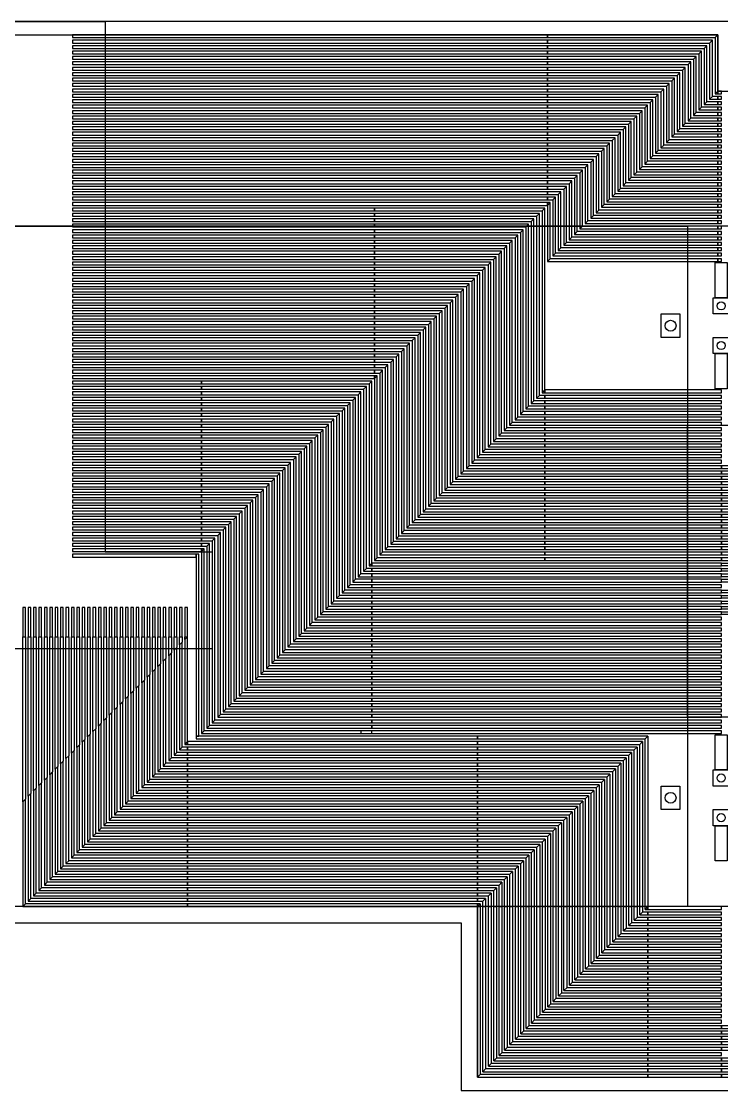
# Model space of a CAD drawing. Header units: inches. Extents: x 67224 to 207569, y -39728 to -14154.
# Drawn here: x 180638 to 193799, y -36054 to -15974 of the extents above; entities that cross this region are included whole.
import ezdxf

# ---------------------------------------------------------------- set-up
doc = ezdxf.new("R2010")
doc.units = ezdxf.units.IN
doc.header["$MEASUREMENT"] = 0
for name, color, linetype in [('board outline', 130, 'Continuous'), ('bottom copper', 160, 'Continuous'), ('bottom solder mask', 94, 'Continuous'), ('drill', 44, 'Continuous'), ('top copper', 10, 'Continuous'), ('top solder mask', 90, 'Continuous')]:
    doc.layers.add(name, color=color, linetype=linetype)

msp = doc.modelspace()

# ---------------------------------------------------------------- linework, layer by layer
at = {"layer": 'board outline'}
msp.add_lwpolyline([(153707, -17028), (153707, -36054), (172370, -36054), (172370, -32904), (188906, -32904), (188906, -36054), (207569, -36054), (207569, -17028), (193980, -17028), (193980, -15974), (167296, -15974), (167296, -17028)], close=True, dxfattribs=at)
at = {"layer": 'bottom copper'}
for points in [[(167550, -17282), (167550, -16228), (193726, -16228), (193726, -17282), (207315, -17282), (207315, -19822), (153961, -19822), (153961, -17282)], [(168118, -32599), (168118, -19822), (193159, -19822), (193159, -32599)], [(193680, -21164), (193680, -20504), (193900, -20504), (193900, -21164)], [(193943, -21469), (193638, -21469), (193638, -21164), (193943, -21164)], [(193943, -22214), (193638, -22214), (193638, -21909), (193943, -21909)], [(193680, -22874), (193680, -22214), (193900, -22214), (193900, -22874)], [(206864, -29039), (193158, -29039), (193158, -23558), (206864, -23558)], [(193680, -30030), (193680, -29370), (193900, -29370), (193900, -30030)], [(193943, -30335), (193638, -30335), (193638, -30030), (193943, -30030)], [(193943, -31080), (193638, -31080), (193638, -30775), (193943, -30775)], [(193680, -31740), (193680, -31080), (193900, -31080), (193900, -31740)], [(207315, -32599), (189211, -32599), (189211, -35800), (207315, -35800)]]:
    msp.add_lwpolyline(points, close=True, dxfattribs=at)
at = {"layer": 'bottom solder mask'}
for points in [[(193680, -21164), (193680, -20504), (193900, -20504), (193900, -21164)], [(193015, -21469), (193015, -21909), (192665, -21909), (192665, -21469)], [(193680, -22874), (193680, -22214), (193900, -22214), (193900, -22874)], [(193680, -30030), (193680, -29370), (193900, -29370), (193900, -30030)], [(193015, -30335), (193015, -30775), (192665, -30775), (192665, -30335)], [(193680, -31740), (193680, -31080), (193900, -31080), (193900, -31740)]]:
    msp.add_lwpolyline(points, close=True, dxfattribs=at)
at = {"layer": 'drill'}
for centre, radius in [((193790, -21317), 76.2), ((192840, -21689), 102), ((193790, -22062), 76.2), ((193790, -30183), 76.2), ((192840, -30555), 102), ((193790, -30928), 76.2)]:
    msp.add_circle(centre, radius, dxfattribs=at)
at = {"layer": 'top copper'}
for points in [[(190525, -16228), (181602, -16228), (181602, -16279), (190525, -16279)], [(193726, -16228), (190525, -16228), (190525, -16279), (193675, -16279)], [(193726, -16228), (193675, -16279), (193675, -17332), (193726, -17282)], [(190525, -16330), (181602, -16330), (181602, -16381), (190525, -16381)], [(190525, -16431), (181602, -16431), (181602, -16482), (190525, -16482)], [(193624, -16330), (190525, -16330), (190525, -16381), (193573, -16381)], [(193522, -16431), (190525, -16431), (190525, -16482), (193472, -16482)], [(193522, -16431), (193472, -16482), (193472, -17536), (193522, -17485)], [(193624, -16330), (193573, -16381), (193573, -17434), (193624, -17383)], [(190525, -16533), (181602, -16533), (181602, -16584), (190525, -16584)], [(190525, -16635), (181602, -16635), (181602, -16685), (190525, -16685)], [(193421, -16533), (190525, -16533), (190525, -16584), (193370, -16584)], [(193319, -16635), (190525, -16635), (190525, -16685), (193268, -16685)], [(193319, -16635), (193268, -16685), (193268, -17739), (193319, -17688)], [(193421, -16533), (193370, -16584), (193370, -17637), (193421, -17586)], [(190525, -16736), (181602, -16736), (181602, -16787), (190525, -16787)], [(190525, -16838), (181602, -16838), (181602, -16889), (190525, -16889)], [(193218, -16736), (190525, -16736), (190525, -16787), (193167, -16787)], [(193116, -16838), (190525, -16838), (190525, -16889), (193065, -16889)], [(193116, -16838), (193065, -16889), (193065, -17942), (193116, -17891)], [(193218, -16736), (193167, -16787), (193167, -17840), (193218, -17790)], [(190525, -16939), (181602, -16939), (181602, -16990), (190525, -16990)], [(190525, -17041), (181602, -17041), (181602, -17092), (190525, -17092)], [(193014, -16939), (190525, -16939), (190525, -16990), (192964, -16990)], [(192913, -17041), (190525, -17041), (190525, -17092), (192862, -17092)], [(192913, -17041), (192862, -17092), (192862, -18145), (192913, -18094)], [(193014, -16939), (192964, -16990), (192964, -18044), (193014, -17993)], [(190525, -17143), (181602, -17143), (181602, -17193), (190525, -17193)], [(190525, -17244), (181602, -17244), (181602, -17295), (190525, -17295)], [(192811, -17143), (190525, -17143), (190525, -17193), (192760, -17193)], [(192710, -17244), (190525, -17244), (190525, -17295), (192659, -17295)], [(192710, -17244), (192659, -17295), (192659, -18348), (192710, -18298)], [(192811, -17143), (192760, -17193), (192760, -18247), (192811, -18196)], [(190525, -17346), (181602, -17346), (181602, -17397), (190525, -17397)], [(190525, -17447), (181602, -17447), (181602, -17498), (190525, -17498)], [(192608, -17346), (190525, -17346), (190525, -17397), (192557, -17397)], [(192506, -17447), (190525, -17447), (190525, -17498), (192456, -17498)], [(192506, -17447), (192456, -17498), (192456, -18552), (192506, -18501)], [(192608, -17346), (192557, -17397), (192557, -18450), (192608, -18399)], [(193573, -17434), (193726, -17434), (193726, -17383), (193624, -17383)], [(193675, -17332), (193726, -17332), (193726, -17282)], [(193799, -17282), (193726, -17282), (193726, -17332), (193799, -17332)], [(193799, -17383), (193726, -17383), (193726, -17434), (193799, -17434)], [(190525, -17549), (181602, -17549), (181602, -17600), (190525, -17600)], [(190525, -17651), (181602, -17651), (181602, -17701), (190525, -17701)], [(192405, -17549), (190525, -17549), (190525, -17600), (192354, -17600)], [(192303, -17651), (190525, -17651), (190525, -17701), (192252, -17701)], [(192303, -17651), (192252, -17701), (192252, -18755), (192303, -18704)], [(192405, -17549), (192354, -17600), (192354, -18653), (192405, -18602)], [(193370, -17637), (193726, -17637), (193726, -17586), (193421, -17586)], [(193472, -17536), (193726, -17536), (193726, -17485), (193522, -17485)], [(193799, -17485), (193726, -17485), (193726, -17536), (193799, -17536)], [(193799, -17586), (193726, -17586), (193726, -17637), (193799, -17637)], [(190525, -17752), (181602, -17752), (181602, -17803), (190525, -17803)], [(190525, -17854), (181602, -17854), (181602, -17905), (190525, -17905)], [(192202, -17752), (190525, -17752), (190525, -17803), (192151, -17803)], [(192100, -17854), (190525, -17854), (190525, -17905), (192049, -17905)], [(192100, -17854), (192049, -17905), (192049, -18958), (192100, -18907)], [(192202, -17752), (192151, -17803), (192151, -18856), (192202, -18806)], [(193167, -17840), (193726, -17840), (193726, -17790), (193218, -17790)], [(193268, -17739), (193726, -17739), (193726, -17688), (193319, -17688)], [(193799, -17688), (193726, -17688), (193726, -17739), (193799, -17739)], [(193799, -17790), (193726, -17790), (193726, -17840), (193799, -17840)], [(190525, -17955), (181602, -17955), (181602, -18006), (190525, -18006)], [(190525, -18057), (181602, -18057), (181602, -18108), (190525, -18108)], [(191998, -17955), (190525, -17955), (190525, -18006), (191948, -18006)], [(191897, -18057), (190525, -18057), (190525, -18108), (191846, -18108)], [(191897, -18057), (191846, -18108), (191846, -19161), (191897, -19110)], [(191998, -17955), (191948, -18006), (191948, -19060), (191998, -19009)], [(192964, -18044), (193726, -18044), (193726, -17993), (193014, -17993)], [(193065, -17942), (193726, -17942), (193726, -17891), (193116, -17891)], [(193799, -17891), (193726, -17891), (193726, -17942), (193799, -17942)], [(193799, -17993), (193726, -17993), (193726, -18044), (193799, -18044)], [(190525, -18159), (181602, -18159), (181602, -18209), (190525, -18209)], [(190525, -18260), (181602, -18260), (181602, -18311), (190525, -18311)], [(191795, -18159), (190525, -18159), (190525, -18209), (191744, -18209)], [(191694, -18260), (190525, -18260), (190525, -18311), (191643, -18311)], [(191694, -18260), (191643, -18311), (191643, -19364), (191694, -19314)], [(191795, -18159), (191744, -18209), (191744, -19263), (191795, -19212)], [(192760, -18247), (193726, -18247), (193726, -18196), (192811, -18196)], [(192862, -18145), (193726, -18145), (193726, -18094), (192913, -18094)], [(193799, -18094), (193726, -18094), (193726, -18145), (193799, -18145)], [(193799, -18196), (193726, -18196), (193726, -18247), (193799, -18247)], [(190525, -18362), (181602, -18362), (181602, -18413), (190525, -18413)], [(190525, -18463), (181602, -18463), (181602, -18514), (190525, -18514)], [(191592, -18362), (190525, -18362), (190525, -18413), (191541, -18413)], [(191490, -18463), (190525, -18463), (190525, -18514), (191440, -18514)], [(191490, -18463), (191440, -18514), (191440, -19568), (191490, -19517)], [(191592, -18362), (191541, -18413), (191541, -19466), (191592, -19415)], [(192557, -18450), (193726, -18450), (193726, -18399), (192608, -18399)], [(192659, -18348), (193726, -18348), (193726, -18298), (192710, -18298)], [(193799, -18298), (193726, -18298), (193726, -18348), (193799, -18348)], [(193799, -18399), (193726, -18399), (193726, -18450), (193799, -18450)], [(190525, -18565), (181602, -18565), (181602, -18616), (190525, -18616)], [(190525, -18667), (181602, -18667), (181602, -18717), (190525, -18717)], [(191389, -18565), (190525, -18565), (190525, -18616), (191338, -18616)], [(191287, -18667), (190525, -18667), (190525, -18717), (191236, -18717)], [(191287, -18667), (191236, -18717), (191236, -19771), (191287, -19720)], [(191389, -18565), (191338, -18616), (191338, -19669), (191389, -19618)], [(192354, -18653), (193726, -18653), (193726, -18602), (192405, -18602)], [(192456, -18552), (193726, -18552), (193726, -18501), (192506, -18501)], [(193799, -18501), (193726, -18501), (193726, -18552), (193799, -18552)], [(193799, -18602), (193726, -18602), (193726, -18653), (193799, -18653)], [(190525, -18768), (181602, -18768), (181602, -18819), (190525, -18819)], [(190525, -18870), (181602, -18870), (181602, -18921), (190525, -18921)], [(191186, -18768), (190525, -18768), (190525, -18819), (191135, -18819)], [(191084, -18870), (190525, -18870), (190525, -18921), (191033, -18921)], [(191084, -18870), (191033, -18921), (191033, -19974), (191084, -19923)], [(191186, -18768), (191135, -18819), (191135, -19872), (191186, -19822)], [(192151, -18856), (193726, -18856), (193726, -18806), (192202, -18806)], [(192252, -18755), (193726, -18755), (193726, -18704), (192303, -18704)], [(193799, -18704), (193726, -18704), (193726, -18755), (193799, -18755)], [(193799, -18806), (193726, -18806), (193726, -18856), (193799, -18856)], [(190525, -18971), (181602, -18971), (181602, -19022), (190525, -19022)], [(190525, -19073), (181602, -19073), (181602, -19124), (190525, -19124)], [(190982, -18971), (190525, -18971), (190525, -19022), (190932, -19022)], [(190881, -19073), (190525, -19073), (190525, -19124), (190830, -19124)], [(190881, -19073), (190830, -19124), (190830, -20177), (190881, -20126)], [(190982, -18971), (190932, -19022), (190932, -20076), (190982, -20025)], [(191948, -19060), (193726, -19060), (193726, -19009), (191998, -19009)], [(192049, -18958), (193726, -18958), (193726, -18907), (192100, -18907)], [(193799, -18907), (193726, -18907), (193726, -18958), (193799, -18958)], [(193799, -19009), (193726, -19009), (193726, -19060), (193799, -19060)], [(190525, -19175), (181602, -19175), (181602, -19225), (190525, -19225)], [(190779, -19175), (190525, -19175), (190525, -19225), (190728, -19225)], [(190779, -19175), (190728, -19225), (190728, -20279), (190779, -20228)], [(191744, -19263), (193726, -19263), (193726, -19212), (191795, -19212)], [(191846, -19161), (193726, -19161), (193726, -19110), (191897, -19110)], [(193799, -19110), (193726, -19110), (193726, -19161), (193799, -19161)], [(193799, -19212), (193726, -19212), (193726, -19263), (193799, -19263)], [(190525, -19276), (181602, -19276), (181602, -19327), (190525, -19327)], [(190525, -19378), (181602, -19378), (181602, -19429), (190525, -19429)], [(190678, -19276), (190525, -19276), (190525, -19327), (190627, -19327)], [(190576, -19378), (190525, -19378), (190525, -19429)], [(190576, -19378), (190525, -19429), (190525, -20482), (190576, -20431)], [(190678, -19276), (190627, -19327), (190627, -20380), (190678, -20330)], [(191541, -19466), (193726, -19466), (193726, -19415), (191592, -19415)], [(191643, -19364), (193726, -19364), (193726, -19314), (191694, -19314)], [(193799, -19314), (193726, -19314), (193726, -19364), (193799, -19364)], [(193799, -19415), (193726, -19415), (193726, -19466), (193799, -19466)], [(187274, -19479), (181602, -19479), (181602, -19530), (187274, -19530)], [(187274, -19581), (181602, -19581), (181602, -19632), (187274, -19632)], [(190474, -19479), (187274, -19479), (187274, -19530), (190424, -19530)], [(190373, -19581), (187274, -19581), (187274, -19632), (190322, -19632)], [(190373, -19581), (190322, -19632), (190322, -23049), (190373, -22998)], [(190474, -19479), (190424, -19530), (190424, -22947), (190474, -22896)], [(191338, -19669), (193726, -19669), (193726, -19618), (191389, -19618)], [(191440, -19568), (193726, -19568), (193726, -19517), (191490, -19517)], [(193799, -19517), (193726, -19517), (193726, -19568), (193799, -19568)], [(193799, -19618), (193726, -19618), (193726, -19669), (193799, -19669)], [(187274, -19683), (181602, -19683), (181602, -19733), (187274, -19733)], [(187274, -19784), (181602, -19784), (181602, -19835), (187274, -19835)], [(190271, -19683), (187274, -19683), (187274, -19733), (190220, -19733)], [(190170, -19784), (187274, -19784), (187274, -19835), (190119, -19835)], [(190170, -19784), (190119, -19835), (190119, -23252), (190170, -23201)], [(190271, -19683), (190220, -19733), (190220, -23150), (190271, -23100)], [(191135, -19872), (193726, -19872), (193726, -19822), (191186, -19822)], [(191236, -19771), (193726, -19771), (193726, -19720), (191287, -19720)], [(193799, -19720), (193726, -19720), (193726, -19771), (193799, -19771)], [(193799, -19822), (193726, -19822), (193726, -19872), (193799, -19872)], [(187274, -19886), (181602, -19886), (181602, -19937), (187274, -19937)], [(187274, -19987), (181602, -19987), (181602, -20038), (187274, -20038)], [(190068, -19886), (187274, -19886), (187274, -19937), (190017, -19937)], [(189966, -19987), (187274, -19987), (187274, -20038), (189916, -20038)], [(189966, -19987), (189916, -20038), (189916, -23455), (189966, -23404)], [(190068, -19886), (190017, -19937), (190017, -23354), (190068, -23303)], [(190932, -20076), (193726, -20076), (193726, -20025), (190982, -20025)], [(191033, -19974), (193726, -19974), (193726, -19923), (191084, -19923)], [(193799, -19923), (193726, -19923), (193726, -19974), (193799, -19974)], [(193799, -20025), (193726, -20025), (193726, -20076), (193799, -20076)], [(187274, -20089), (181602, -20089), (181602, -20140), (187274, -20140)], [(187274, -20191), (181602, -20191), (181602, -20241), (187274, -20241)], [(189865, -20089), (187274, -20089), (187274, -20140), (189814, -20140)], [(189763, -20191), (187274, -20191), (187274, -20241), (189712, -20241)], [(189763, -20191), (189712, -20241), (189712, -23658), (189763, -23608)], [(189865, -20089), (189814, -20140), (189814, -23557), (189865, -23506)], [(190728, -20279), (193726, -20279), (193726, -20228), (190779, -20228)], [(190830, -20177), (193726, -20177), (193726, -20126), (190881, -20126)], [(193799, -20126), (193726, -20126), (193726, -20177), (193799, -20177)], [(193799, -20228), (193726, -20228), (193726, -20279), (193799, -20279)], [(187274, -20292), (181602, -20292), (181602, -20343), (187274, -20343)], [(187274, -20394), (181602, -20394), (181602, -20445), (187274, -20445)], [(189662, -20292), (187274, -20292), (187274, -20343), (189611, -20343)], [(189560, -20394), (187274, -20394), (187274, -20445), (189509, -20445)], [(189560, -20394), (189509, -20445), (189509, -23862), (189560, -23811)], [(189662, -20292), (189611, -20343), (189611, -23760), (189662, -23709)], [(190525, -20482), (193726, -20482), (193726, -20431), (190576, -20431)], [(190627, -20380), (193726, -20380), (193726, -20330), (190678, -20330)], [(193799, -20330), (193726, -20330), (193726, -20380), (193799, -20380)], [(193799, -20431), (193726, -20431), (193726, -20482), (193799, -20482)], [(187274, -20495), (181602, -20495), (181602, -20546), (187274, -20546)], [(187274, -20597), (181602, -20597), (181602, -20648), (187274, -20648)], [(189458, -20495), (187274, -20495), (187274, -20546), (189408, -20546)], [(189357, -20597), (187274, -20597), (187274, -20648), (189306, -20648)], [(189357, -20597), (189306, -20648), (189306, -24065), (189357, -24014)], [(189458, -20495), (189408, -20546), (189408, -23963), (189458, -23912)], [(193680, -21164), (193680, -20504), (193900, -20504), (193900, -21164)], [(187274, -20699), (181602, -20699), (181602, -20749), (187274, -20749)], [(187274, -20800), (181602, -20800), (181602, -20851), (187274, -20851)], [(189255, -20699), (187274, -20699), (187274, -20749), (189204, -20749)], [(189154, -20800), (187274, -20800), (187274, -20851), (189103, -20851)], [(189154, -20800), (189103, -20851), (189103, -24268), (189154, -24217)], [(189255, -20699), (189204, -20749), (189204, -24166), (189255, -24116)], [(187274, -20902), (181602, -20902), (181602, -20953), (187274, -20953)], [(187274, -21003), (181602, -21003), (181602, -21054), (187274, -21054)], [(189052, -20902), (187274, -20902), (187274, -20953), (189001, -20953)], [(188950, -21003), (187274, -21003), (187274, -21054), (188900, -21054)], [(188950, -21003), (188900, -21054), (188900, -24471), (188950, -24420)], [(189052, -20902), (189001, -20953), (189001, -24370), (189052, -24319)], [(187274, -21105), (181602, -21105), (181602, -21156), (187274, -21156)], [(187274, -21207), (181602, -21207), (181602, -21257), (187274, -21257)], [(188849, -21105), (187274, -21105), (187274, -21156), (188798, -21156)], [(188747, -21207), (187274, -21207), (187274, -21257), (188696, -21257)], [(188747, -21207), (188696, -21257), (188696, -24674), (188747, -24624)], [(188849, -21105), (188798, -21156), (188798, -24573), (188849, -24522)], [(193943, -21469), (193638, -21469), (193638, -21164), (193943, -21164)], [(187274, -21308), (181602, -21308), (181602, -21359), (187274, -21359)], [(187274, -21410), (181602, -21410), (181602, -21461), (187274, -21461)], [(188646, -21308), (187274, -21308), (187274, -21359), (188595, -21359)], [(188544, -21410), (187274, -21410), (187274, -21461), (188493, -21461)], [(188544, -21410), (188493, -21461), (188493, -24878), (188544, -24827)], [(188646, -21308), (188595, -21359), (188595, -24776), (188646, -24725)], [(192665, -21909), (192665, -21469), (193015, -21469), (193015, -21909)], [(187274, -21511), (181602, -21511), (181602, -21562), (187274, -21562)], [(187274, -21613), (181602, -21613), (181602, -21664), (187274, -21664)], [(188442, -21511), (187274, -21511), (187274, -21562), (188392, -21562)], [(188341, -21613), (187274, -21613), (187274, -21664), (188290, -21664)], [(188341, -21613), (188290, -21664), (188290, -25081), (188341, -25030)], [(188442, -21511), (188392, -21562), (188392, -24979), (188442, -24928)], [(187274, -21715), (181602, -21715), (181602, -21765), (187274, -21765)], [(187274, -21816), (181602, -21816), (181602, -21867), (187274, -21867)], [(188239, -21715), (187274, -21715), (187274, -21765), (188188, -21765)], [(188138, -21816), (187274, -21816), (187274, -21867), (188087, -21867)], [(188138, -21816), (188087, -21867), (188087, -25284), (188138, -25233)], [(188239, -21715), (188188, -21765), (188188, -25182), (188239, -25132)], [(187274, -21918), (181602, -21918), (181602, -21969), (187274, -21969)], [(187274, -22019), (181602, -22019), (181602, -22070), (187274, -22070)], [(188036, -21918), (187274, -21918), (187274, -21969), (187985, -21969)], [(187934, -22019), (187274, -22019), (187274, -22070), (187884, -22070)], [(187934, -22019), (187884, -22070), (187884, -25487), (187934, -25436)], [(188036, -21918), (187985, -21969), (187985, -25386), (188036, -25335)], [(193943, -22214), (193638, -22214), (193638, -21909), (193943, -21909)], [(187274, -22121), (181602, -22121), (181602, -22172), (187274, -22172)], [(187274, -22223), (181602, -22223), (181602, -22273), (187274, -22273)], [(187833, -22121), (187274, -22121), (187274, -22172), (187782, -22172)], [(187731, -22223), (187274, -22223), (187274, -22273), (187680, -22273)], [(187731, -22223), (187680, -22273), (187680, -25690), (187731, -25640)], [(187833, -22121), (187782, -22172), (187782, -25589), (187833, -25538)], [(193680, -22874), (193680, -22214), (193900, -22214), (193900, -22874)], [(187274, -22324), (181602, -22324), (181602, -22375), (187274, -22375)], [(187274, -22426), (181602, -22426), (181602, -22477), (187274, -22477)], [(187630, -22324), (187274, -22324), (187274, -22375), (187579, -22375)], [(187528, -22426), (187274, -22426), (187274, -22477), (187477, -22477)], [(187528, -22426), (187477, -22477), (187477, -25894), (187528, -25843)], [(187630, -22324), (187579, -22375), (187579, -25792), (187630, -25741)], [(187274, -22527), (181602, -22527), (181602, -22578), (187274, -22578)], [(187274, -22629), (181602, -22629), (181602, -22680), (187274, -22680)], [(187426, -22527), (187274, -22527), (187274, -22578), (187376, -22578)], [(187325, -22629), (187274, -22629), (187274, -22680)], [(187325, -22629), (187274, -22680), (187274, -26097), (187325, -26046)], [(187426, -22527), (187376, -22578), (187376, -25995), (187426, -25944)], [(184023, -22731), (181602, -22731), (181602, -22781), (184023, -22781)], [(184023, -22832), (181602, -22832), (181602, -22883), (184023, -22883)], [(187223, -22731), (184023, -22731), (184023, -22781), (187172, -22781)], [(187122, -22832), (184023, -22832), (184023, -22883), (187071, -22883)], [(187122, -22832), (187071, -22883), (187071, -26300), (187122, -26249)], [(187223, -22731), (187172, -22781), (187172, -26198), (187223, -26148)], [(199500, -22874), (199399, -22874), (199399, -24319), (193799, -24319), (193799, -24370), (199500, -24370)], [(199900, -22874), (199799, -22874), (199799, -24420), (193799, -24420), (193799, -24471), (199900, -24471)], [(200300, -22874), (200199, -22874), (200199, -24522), (193799, -24522), (193799, -24573), (200300, -24573)], [(200700, -22874), (200599, -22874), (200599, -24624), (193799, -24624), (193799, -24674), (200700, -24674)], [(201100, -22874), (200999, -22874), (200999, -24725), (193799, -24725), (193799, -24776), (201100, -24776)], [(201500, -22874), (201399, -22874), (201399, -24827), (193799, -24827), (193799, -24878), (201500, -24878)], [(201900, -22874), (201799, -22874), (201799, -24928), (193799, -24928), (193799, -24979), (201900, -24979)], [(202300, -22874), (202199, -22874), (202199, -25030), (193799, -25030), (193799, -25081), (202300, -25081)], [(202700, -22874), (202599, -22874), (202599, -25132), (193799, -25132), (193799, -25182), (202700, -25182)], [(203100, -22874), (202999, -22874), (202999, -25233), (193799, -25233), (193799, -25284), (203100, -25284)], [(203500, -22874), (203399, -22874), (203399, -25335), (193799, -25335), (193799, -25386), (203500, -25386)], [(203900, -22874), (203799, -22874), (203799, -25436), (193799, -25436), (193799, -25487), (203900, -25487)], [(204300, -22874), (204199, -22874), (204199, -25538), (193799, -25538), (193799, -25589), (204300, -25589)], [(204700, -22874), (204599, -22874), (204599, -25640), (193799, -25640), (193799, -25690), (204700, -25690)], [(205100, -22874), (204999, -22874), (204999, -25741), (193799, -25741), (193799, -25792), (205100, -25792)], [(205500, -22874), (205399, -22874), (205399, -25843), (193799, -25843), (193799, -25894), (205500, -25894)], [(205900, -22874), (205799, -22874), (205799, -25944), (193799, -25944), (193799, -25995), (205900, -25995)], [(206300, -22874), (206199, -22874), (206199, -26046), (193799, -26046), (193799, -26097), (206300, -26097)], [(184023, -22934), (181602, -22934), (181602, -22985), (184023, -22985)], [(184023, -23035), (181602, -23035), (181602, -23086), (184023, -23086)], [(187020, -22934), (184023, -22934), (184023, -22985), (186969, -22985)], [(186918, -23035), (184023, -23035), (184023, -23086), (186868, -23086)], [(186918, -23035), (186868, -23086), (186868, -26503), (186918, -26452)], [(187020, -22934), (186969, -22985), (186969, -26402), (187020, -26351)], [(190322, -23049), (190474, -23049), (190474, -22998), (190373, -22998)], [(190424, -22947), (190474, -22947), (190474, -22896)], [(193799, -22896), (190474, -22896), (190474, -22947), (193799, -22947)], [(193799, -22998), (190474, -22998), (190474, -23049), (193799, -23049)], [(184023, -23137), (181602, -23137), (181602, -23188), (184023, -23188)], [(184023, -23239), (181602, -23239), (181602, -23289), (184023, -23289)], [(186817, -23137), (184023, -23137), (184023, -23188), (186766, -23188)], [(186715, -23239), (184023, -23239), (184023, -23289), (186664, -23289)], [(186715, -23239), (186664, -23289), (186664, -26706), (186715, -26656)], [(186817, -23137), (186766, -23188), (186766, -26605), (186817, -26554)], [(190119, -23252), (190474, -23252), (190474, -23201), (190170, -23201)], [(190220, -23150), (190474, -23150), (190474, -23100), (190271, -23100)], [(193799, -23100), (190474, -23100), (190474, -23150), (193799, -23150)], [(193799, -23201), (190474, -23201), (190474, -23252), (193799, -23252)], [(184023, -23340), (181602, -23340), (181602, -23391), (184023, -23391)], [(184023, -23442), (181602, -23442), (181602, -23493), (184023, -23493)], [(186614, -23340), (184023, -23340), (184023, -23391), (186563, -23391)], [(186512, -23442), (184023, -23442), (184023, -23493), (186461, -23493)], [(186512, -23442), (186461, -23493), (186461, -26910), (186512, -26859)], [(186614, -23340), (186563, -23391), (186563, -26808), (186614, -26757)], [(189916, -23455), (190474, -23455), (190474, -23404), (189966, -23404)], [(190017, -23354), (190474, -23354), (190474, -23303), (190068, -23303)], [(193799, -23303), (190474, -23303), (190474, -23354), (193799, -23354)], [(193799, -23404), (190474, -23404), (190474, -23455), (193799, -23455)], [(184023, -23543), (181602, -23543), (181602, -23594), (184023, -23594)], [(184023, -23645), (181602, -23645), (181602, -23696), (184023, -23696)], [(186410, -23543), (184023, -23543), (184023, -23594), (186360, -23594)], [(186309, -23645), (184023, -23645), (184023, -23696), (186258, -23696)], [(186309, -23645), (186258, -23696), (186258, -27113), (186309, -27062)], [(186410, -23543), (186360, -23594), (186360, -27011), (186410, -26960)], [(189712, -23658), (190474, -23658), (190474, -23608), (189763, -23608)], [(189814, -23557), (190474, -23557), (190474, -23506), (189865, -23506)], [(193799, -23506), (190474, -23506), (190474, -23557), (193799, -23557)], [(193799, -23608), (190474, -23608), (190474, -23658), (193799, -23658)], [(184023, -23747), (181602, -23747), (181602, -23797), (184023, -23797)], [(184023, -23848), (181602, -23848), (181602, -23899), (184023, -23899)], [(186207, -23747), (184023, -23747), (184023, -23797), (186156, -23797)], [(186106, -23848), (184023, -23848), (184023, -23899), (186055, -23899)], [(186106, -23848), (186055, -23899), (186055, -27316), (186106, -27265)], [(186207, -23747), (186156, -23797), (186156, -27214), (186207, -27164)], [(189509, -23862), (190474, -23862), (190474, -23811), (189560, -23811)], [(189611, -23760), (190474, -23760), (190474, -23709), (189662, -23709)], [(193799, -23709), (190474, -23709), (190474, -23760), (193799, -23760)], [(193799, -23811), (190474, -23811), (190474, -23862), (193799, -23862)], [(184023, -23950), (181602, -23950), (181602, -24001), (184023, -24001)], [(184023, -24051), (181602, -24051), (181602, -24102), (184023, -24102)], [(186004, -23950), (184023, -23950), (184023, -24001), (185953, -24001)], [(185902, -24051), (184023, -24051), (184023, -24102), (185852, -24102)], [(185902, -24051), (185852, -24102), (185852, -27519), (185902, -27468)], [(186004, -23950), (185953, -24001), (185953, -27418), (186004, -27367)], [(189306, -24065), (190474, -24065), (190474, -24014), (189357, -24014)], [(189408, -23963), (190474, -23963), (190474, -23912), (189458, -23912)], [(193799, -23912), (190474, -23912), (190474, -23963), (193799, -23963)], [(193799, -24014), (190474, -24014), (190474, -24065), (193799, -24065)], [(184023, -24153), (181602, -24153), (181602, -24204), (184023, -24204)], [(184023, -24255), (181602, -24255), (181602, -24305), (184023, -24305)], [(185801, -24153), (184023, -24153), (184023, -24204), (185750, -24204)], [(185699, -24255), (184023, -24255), (184023, -24305), (185648, -24305)], [(185699, -24255), (185648, -24305), (185648, -27722), (185699, -27672)], [(185801, -24153), (185750, -24204), (185750, -27621), (185801, -27570)], [(189103, -24268), (190474, -24268), (190474, -24217), (189154, -24217)], [(189204, -24166), (190474, -24166), (190474, -24116), (189255, -24116)], [(193799, -24116), (190474, -24116), (190474, -24166), (193799, -24166)], [(193799, -24217), (190474, -24217), (190474, -24268), (193799, -24268)], [(184023, -24356), (181602, -24356), (181602, -24407), (184023, -24407)], [(184023, -24458), (181602, -24458), (181602, -24509), (184023, -24509)], [(185598, -24356), (184023, -24356), (184023, -24407), (185547, -24407)], [(185496, -24458), (184023, -24458), (184023, -24509), (185445, -24509)], [(185496, -24458), (185445, -24509), (185445, -27926), (185496, -27875)], [(185598, -24356), (185547, -24407), (185547, -27824), (185598, -27773)], [(188900, -24471), (190474, -24471), (190474, -24420), (188950, -24420)], [(189001, -24370), (190474, -24370), (190474, -24319), (189052, -24319)], [(193799, -24319), (190474, -24319), (190474, -24370), (193799, -24370)], [(193799, -24420), (190474, -24420), (190474, -24471), (193799, -24471)], [(184023, -24559), (181602, -24559), (181602, -24610), (184023, -24610)], [(184023, -24661), (181602, -24661), (181602, -24712), (184023, -24712)], [(185394, -24559), (184023, -24559), (184023, -24610), (185344, -24610)], [(185293, -24661), (184023, -24661), (184023, -24712), (185242, -24712)], [(185293, -24661), (185242, -24712), (185242, -28129), (185293, -28078)], [(185394, -24559), (185344, -24610), (185344, -28027), (185394, -27976)], [(188696, -24674), (190474, -24674), (190474, -24624), (188747, -24624)], [(188798, -24573), (190474, -24573), (190474, -24522), (188849, -24522)], [(193799, -24522), (190474, -24522), (190474, -24573), (193799, -24573)], [(193799, -24624), (190474, -24624), (190474, -24674), (193799, -24674)], [(184023, -24763), (181602, -24763), (181602, -24813), (184023, -24813)], [(184023, -24864), (181602, -24864), (181602, -24915), (184023, -24915)], [(185191, -24763), (184023, -24763), (184023, -24813), (185140, -24813)], [(185090, -24864), (184023, -24864), (184023, -24915), (185039, -24915)], [(185090, -24864), (185039, -24915), (185039, -28332), (185090, -28281)], [(185191, -24763), (185140, -24813), (185140, -28230), (185191, -28180)], [(188493, -24878), (190474, -24878), (190474, -24827), (188544, -24827)], [(188595, -24776), (190474, -24776), (190474, -24725), (188646, -24725)], [(193799, -24725), (190474, -24725), (190474, -24776), (193799, -24776)], [(193799, -24827), (190474, -24827), (190474, -24878), (193799, -24878)], [(184023, -24966), (181602, -24966), (181602, -25017), (184023, -25017)], [(184023, -25067), (181602, -25067), (181602, -25118), (184023, -25118)], [(184988, -24966), (184023, -24966), (184023, -25017), (184937, -25017)], [(184886, -25067), (184023, -25067), (184023, -25118), (184836, -25118)], [(184886, -25067), (184836, -25118), (184836, -28535), (184886, -28484)], [(184988, -24966), (184937, -25017), (184937, -28434), (184988, -28383)], [(188290, -25081), (190474, -25081), (190474, -25030), (188341, -25030)], [(188392, -24979), (190474, -24979), (190474, -24928), (188442, -24928)], [(193799, -24928), (190474, -24928), (190474, -24979), (193799, -24979)], [(193799, -25030), (190474, -25030), (190474, -25081), (193799, -25081)], [(184023, -25169), (181602, -25169), (181602, -25220), (184023, -25220)], [(184023, -25271), (181602, -25271), (181602, -25321), (184023, -25321)], [(184785, -25169), (184023, -25169), (184023, -25220), (184734, -25220)], [(184683, -25271), (184023, -25271), (184023, -25321), (184632, -25321)], [(184683, -25271), (184632, -25321), (184632, -28738), (184683, -28688)], [(184785, -25169), (184734, -25220), (184734, -28637), (184785, -28586)], [(188087, -25284), (190474, -25284), (190474, -25233), (188138, -25233)], [(188188, -25182), (190474, -25182), (190474, -25132), (188239, -25132)], [(193799, -25132), (190474, -25132), (190474, -25182), (193799, -25182)], [(193799, -25233), (190474, -25233), (190474, -25284), (193799, -25284)], [(184023, -25372), (181602, -25372), (181602, -25423), (184023, -25423)], [(184023, -25474), (181602, -25474), (181602, -25525), (184023, -25525)], [(184582, -25372), (184023, -25372), (184023, -25423), (184531, -25423)], [(184480, -25474), (184023, -25474), (184023, -25525), (184429, -25525)], [(184480, -25474), (184429, -25525), (184429, -28942), (184480, -28891)], [(184582, -25372), (184531, -25423), (184531, -28840), (184582, -28789)], [(187884, -25487), (190474, -25487), (190474, -25436), (187934, -25436)], [(187985, -25386), (190474, -25386), (190474, -25335), (188036, -25335)], [(193799, -25335), (190474, -25335), (190474, -25386), (193799, -25386)], [(193799, -25436), (190474, -25436), (190474, -25487), (193799, -25487)], [(184023, -25575), (181602, -25575), (181602, -25626), (184023, -25626)], [(184023, -25677), (181602, -25677), (181602, -25728), (184023, -25728)], [(184378, -25575), (184023, -25575), (184023, -25626), (184328, -25626)], [(184277, -25677), (184023, -25677), (184023, -25728), (184226, -25728)], [(184277, -25677), (184226, -25728), (184226, -29145), (184277, -29094)], [(184378, -25575), (184328, -25626), (184328, -29043), (184378, -28992)], [(187680, -25690), (190474, -25690), (190474, -25640), (187731, -25640)], [(187782, -25589), (190474, -25589), (190474, -25538), (187833, -25538)], [(193799, -25538), (190474, -25538), (190474, -25589), (193799, -25589)], [(193799, -25640), (190474, -25640), (190474, -25690), (193799, -25690)], [(184023, -25779), (181602, -25779), (181602, -25829), (184023, -25829)], [(184023, -25880), (181602, -25880), (181602, -25931), (184023, -25931)], [(184175, -25779), (184023, -25779), (184023, -25829), (184124, -25829)], [(184074, -25880), (184023, -25880), (184023, -25931)], [(184074, -25880), (184023, -25931), (184023, -29348), (184074, -29297)], [(184175, -25779), (184124, -25829), (184124, -29246), (184175, -29196)], [(187477, -25894), (190474, -25894), (190474, -25843), (187528, -25843)], [(187579, -25792), (190474, -25792), (190474, -25741), (187630, -25741)], [(193799, -25741), (190474, -25741), (190474, -25792), (193799, -25792)], [(193799, -25843), (190474, -25843), (190474, -25894), (193799, -25894)], [(183921, -25982), (181602, -25982), (181602, -26033), (183921, -26033)], [(183972, -25982), (183921, -25982), (183921, -29399), (183972, -29399)], [(187274, -26097), (190474, -26097), (190474, -26046), (187325, -26046)], [(187376, -25995), (190474, -25995), (190474, -25944), (187426, -25944)], [(193799, -25944), (190474, -25944), (190474, -25995), (193799, -25995)], [(193799, -26046), (190474, -26046), (190474, -26097), (193799, -26097)], [(187071, -26300), (187223, -26300), (187223, -26249), (187122, -26249)], [(187172, -26198), (187223, -26198), (187223, -26148)], [(193799, -26148), (187223, -26148), (187223, -26198), (193799, -26198)], [(193799, -26249), (187223, -26249), (187223, -26300), (193799, -26300)], [(206300, -29370), (206199, -29370), (206199, -26198), (193799, -26198), (193799, -26148), (206300, -26148)], [(205900, -29370), (205799, -29370), (205799, -26300), (193799, -26300), (193799, -26249), (205900, -26249)], [(186868, -26503), (187223, -26503), (187223, -26452), (186918, -26452)], [(186969, -26402), (187223, -26402), (187223, -26351), (187020, -26351)], [(193799, -26351), (187223, -26351), (187223, -26402), (193799, -26402)], [(193799, -26452), (187223, -26452), (187223, -26503), (193799, -26503)], [(205500, -29370), (205399, -29370), (205399, -26402), (193799, -26402), (193799, -26351), (205500, -26351)], [(205100, -29370), (204999, -29370), (204999, -26503), (193799, -26503), (193799, -26452), (205100, -26452)], [(186664, -26706), (187223, -26706), (187223, -26656), (186715, -26656)], [(186766, -26605), (187223, -26605), (187223, -26554), (186817, -26554)], [(193799, -26554), (187223, -26554), (187223, -26605), (193799, -26605)], [(193799, -26656), (187223, -26656), (187223, -26706), (193799, -26706)], [(204300, -29370), (204199, -29370), (204199, -26706), (193799, -26706), (193799, -26656), (204300, -26656)], [(186461, -26910), (187223, -26910), (187223, -26859), (186512, -26859)], [(186563, -26808), (187223, -26808), (187223, -26757), (186614, -26757)], [(193799, -26757), (187223, -26757), (187223, -26808), (193799, -26808)], [(193799, -26859), (187223, -26859), (187223, -26910), (193799, -26910)], [(203900, -29370), (203799, -29370), (203799, -26808), (193799, -26808), (193799, -26757), (203900, -26757)], [(203500, -29370), (203399, -29370), (203399, -26910), (193799, -26910), (193799, -26859), (203500, -26859)], [(180714, -27530), (180714, -26978), (180663, -26978), (180663, -27530)], [(180816, -27530), (180816, -26978), (180765, -26978), (180765, -27530)], [(180917, -27530), (180917, -26978), (180867, -26978), (180867, -27530)], [(181019, -27530), (181019, -26978), (180968, -26978), (180968, -27530)], [(181121, -27530), (181121, -26978), (181070, -26978), (181070, -27530)], [(181222, -27530), (181222, -26978), (181171, -26978), (181171, -27530)], [(181324, -27530), (181324, -26978), (181273, -26978), (181273, -27530)], [(181425, -27530), (181425, -26978), (181375, -26978), (181375, -27530)], [(181527, -27530), (181527, -26978), (181476, -26978), (181476, -27530)], [(181629, -27530), (181629, -26978), (181578, -26978), (181578, -27530)], [(181730, -27530), (181730, -26978), (181679, -26978), (181679, -27530)], [(181832, -27530), (181832, -26978), (181781, -26978), (181781, -27530)], [(181933, -27530), (181933, -26978), (181883, -26978), (181883, -27530)], [(182035, -27530), (182035, -26978), (181984, -26978), (181984, -27530)], [(182137, -27530), (182137, -26978), (182086, -26978), (182086, -27530)], [(182238, -27530), (182238, -26978), (182187, -26978), (182187, -27530)], [(182340, -27530), (182340, -26978), (182289, -26978), (182289, -27530)], [(182441, -27530), (182441, -26978), (182391, -26978), (182391, -27530)], [(182543, -27530), (182543, -26978), (182492, -26978), (182492, -27530)], [(182645, -27530), (182645, -26978), (182594, -26978), (182594, -27530)], [(182746, -27530), (182746, -26978), (182695, -26978), (182695, -27530)], [(182848, -27530), (182848, -26978), (182797, -26978), (182797, -27530)], [(182949, -27530), (182949, -26978), (182899, -26978), (182899, -27530)], [(183051, -27530), (183051, -26978), (183000, -26978), (183000, -27530)], [(183153, -27530), (183153, -26978), (183102, -26978), (183102, -27530)], [(183254, -27530), (183254, -26978), (183203, -26978), (183203, -27530)], [(183356, -27530), (183356, -26978), (183305, -26978), (183305, -27530)], [(183457, -27530), (183457, -26978), (183407, -26978), (183407, -27530)], [(183559, -27530), (183559, -26978), (183508, -26978), (183508, -27530)], [(183661, -27530), (183661, -26978), (183610, -26978), (183610, -27530)], [(183762, -27530), (183762, -26978), (183711, -26978), (183711, -27530)], [(186258, -27113), (187223, -27113), (187223, -27062), (186309, -27062)], [(186360, -27011), (187223, -27011), (187223, -26960), (186410, -26960)], [(193799, -26960), (187223, -26960), (187223, -27011), (193799, -27011)], [(193799, -27062), (187223, -27062), (187223, -27113), (193799, -27113)], [(203100, -29370), (202999, -29370), (202999, -27011), (193799, -27011), (193799, -26960), (203100, -26960)], [(202700, -29370), (202599, -29370), (202599, -27113), (193799, -27113), (193799, -27062), (202700, -27062)], [(186055, -27316), (187223, -27316), (187223, -27265), (186106, -27265)], [(186156, -27214), (187223, -27214), (187223, -27164), (186207, -27164)], [(193799, -27164), (187223, -27164), (187223, -27214), (193799, -27214)], [(193799, -27265), (187223, -27265), (187223, -27316), (193799, -27316)], [(185852, -27519), (187223, -27519), (187223, -27468), (185902, -27468)], [(185953, -27418), (187223, -27418), (187223, -27367), (186004, -27367)], [(193799, -27367), (187223, -27367), (187223, -27418), (193799, -27418)], [(193799, -27468), (187223, -27468), (187223, -27519), (193799, -27519)], [(180663, -30629), (180663, -27530), (180714, -27530), (180714, -30578)], [(180765, -30527), (180765, -27530), (180816, -27530), (180816, -30477)], [(180867, -30426), (180867, -27530), (180917, -27530), (180917, -30375)], [(180968, -30324), (180968, -27530), (181019, -27530), (181019, -30273)], [(181070, -30223), (181070, -27530), (181121, -27530), (181121, -30172)], [(181171, -30121), (181171, -27530), (181222, -27530), (181222, -30070)], [(181273, -30019), (181273, -27530), (181324, -27530), (181324, -29969)], [(181375, -29918), (181375, -27530), (181425, -27530), (181425, -29867)], [(181476, -29816), (181476, -27530), (181527, -27530), (181527, -29765)], [(181578, -29715), (181578, -27530), (181629, -27530), (181629, -29664)], [(181679, -29613), (181679, -27530), (181730, -27530), (181730, -29562)], [(181781, -29511), (181781, -27530), (181832, -27530), (181832, -29461)], [(181883, -29410), (181883, -27530), (181933, -27530), (181933, -29359)], [(181984, -29308), (181984, -27530), (182035, -27530), (182035, -29257)], [(182086, -29207), (182086, -27530), (182137, -27530), (182137, -29156)], [(182187, -29105), (182187, -27530), (182238, -27530), (182238, -29054)], [(182289, -29003), (182289, -27530), (182340, -27530), (182340, -28953)], [(182391, -28902), (182391, -27530), (182441, -27530), (182441, -28851)], [(182492, -28800), (182492, -27530), (182543, -27530), (182543, -28749)], [(182594, -28699), (182594, -27530), (182645, -27530), (182645, -28648)], [(182695, -28597), (182695, -27530), (182746, -27530), (182746, -28546)], [(182797, -28495), (182797, -27530), (182848, -27530), (182848, -28445)], [(182899, -28394), (182899, -27530), (182949, -27530), (182949, -28343)], [(183000, -28292), (183000, -27530), (183051, -27530), (183051, -28241)], [(183102, -28191), (183102, -27530), (183153, -27530), (183153, -28140)], [(183203, -28089), (183203, -27530), (183254, -27530), (183254, -28038)], [(183305, -27987), (183305, -27530), (183356, -27530), (183356, -27937)], [(183407, -27886), (183407, -27530), (183457, -27530), (183457, -27835)], [(183508, -27784), (183508, -27530), (183559, -27530), (183559, -27733)], [(183610, -27683), (183610, -27530), (183661, -27530), (183661, -27632)], [(183661, -27632), (183610, -27683), (183610, -29653), (183661, -29602)], [(183711, -27581), (183711, -27530), (183762, -27530)], [(183762, -27530), (183711, -27581), (183711, -29551), (183762, -29500)], [(185648, -27722), (187223, -27722), (187223, -27672), (185699, -27672)], [(185750, -27621), (187223, -27621), (187223, -27570), (185801, -27570)], [(193799, -27570), (187223, -27570), (187223, -27621), (193799, -27621)], [(193799, -27672), (187223, -27672), (187223, -27722), (193799, -27722)], [(183457, -27835), (183407, -27886), (183407, -29856), (183457, -29805)], [(183559, -27733), (183508, -27784), (183508, -29754), (183559, -29704)], [(185445, -27926), (187223, -27926), (187223, -27875), (185496, -27875)], [(185547, -27824), (187223, -27824), (187223, -27773), (185598, -27773)], [(193799, -27773), (187223, -27773), (187223, -27824), (193799, -27824)], [(193799, -27875), (187223, -27875), (187223, -27926), (193799, -27926)], [(183254, -28038), (183203, -28089), (183203, -30059), (183254, -30008)], [(183356, -27937), (183305, -27987), (183305, -29958), (183356, -29907)], [(185242, -28129), (187223, -28129), (187223, -28078), (185293, -28078)], [(185344, -28027), (187223, -28027), (187223, -27976), (185394, -27976)], [(193799, -27976), (187223, -27976), (187223, -28027), (193799, -28027)], [(193799, -28078), (187223, -28078), (187223, -28129), (193799, -28129)], [(183051, -28241), (183000, -28292), (183000, -30262), (183051, -30212)], [(183153, -28140), (183102, -28191), (183102, -30161), (183153, -30110)], [(185039, -28332), (187223, -28332), (187223, -28281), (185090, -28281)], [(185140, -28230), (187223, -28230), (187223, -28180), (185191, -28180)], [(193799, -28180), (187223, -28180), (187223, -28230), (193799, -28230)], [(193799, -28281), (187223, -28281), (187223, -28332), (193799, -28332)], [(182848, -28445), (182797, -28495), (182797, -30466), (182848, -30415)], [(182949, -28343), (182899, -28394), (182899, -30364), (182949, -30313)], [(184836, -28535), (187223, -28535), (187223, -28484), (184886, -28484)], [(184937, -28434), (187223, -28434), (187223, -28383), (184988, -28383)], [(193799, -28383), (187223, -28383), (187223, -28434), (193799, -28434)], [(193799, -28484), (187223, -28484), (187223, -28535), (193799, -28535)], [(182645, -28648), (182594, -28699), (182594, -30669), (182645, -30618)], [(182746, -28546), (182695, -28597), (182695, -30567), (182746, -30516)], [(184632, -28738), (187223, -28738), (187223, -28688), (184683, -28688)], [(184734, -28637), (187223, -28637), (187223, -28586), (184785, -28586)], [(193799, -28586), (187223, -28586), (187223, -28637), (193799, -28637)], [(193799, -28688), (187223, -28688), (187223, -28738), (193799, -28738)], [(182441, -28851), (182391, -28902), (182391, -30872), (182441, -30821)], [(182543, -28749), (182492, -28800), (182492, -30770), (182543, -30720)], [(184429, -28942), (187223, -28942), (187223, -28891), (184480, -28891)], [(184531, -28840), (187223, -28840), (187223, -28789), (184582, -28789)], [(193799, -28789), (187223, -28789), (187223, -28840), (193799, -28840)], [(193799, -28891), (187223, -28891), (187223, -28942), (193799, -28942)], [(182238, -29054), (182187, -29105), (182187, -31075), (182238, -31024)], [(182340, -28953), (182289, -29003), (182289, -30974), (182340, -30923)], [(184226, -29145), (187223, -29145), (187223, -29094), (184277, -29094)], [(184328, -29043), (187223, -29043), (187223, -28992), (184378, -28992)], [(193799, -28992), (187223, -28992), (187223, -29043), (193799, -29043)], [(193799, -29094), (187223, -29094), (187223, -29145), (193799, -29145)], [(182035, -29257), (181984, -29308), (181984, -31278), (182035, -31228)], [(182137, -29156), (182086, -29207), (182086, -31177), (182137, -31126)], [(184023, -29348), (187223, -29348), (187223, -29297), (184074, -29297)], [(184124, -29246), (187223, -29246), (187223, -29196), (184175, -29196)], [(193799, -29297), (187020, -29297), (187020, -29348), (193799, -29348)], [(193799, -29196), (187223, -29196), (187223, -29246), (193799, -29246)], [(181832, -29461), (181781, -29511), (181781, -31482), (181832, -31431)], [(181933, -29359), (181883, -29410), (181883, -31380), (181933, -31329)], [(183711, -29551), (183762, -29551), (183762, -29500)], [(189211, -29500), (183762, -29500), (183762, -29551), (189211, -29551)], [(189211, -29399), (183921, -29399), (183921, -29450), (189211, -29450)], [(192411, -29399), (189211, -29399), (189211, -29450), (192360, -29450)], [(192310, -29500), (189211, -29500), (189211, -29551), (192259, -29551)], [(192310, -29500), (192310, -32599), (192259, -32599), (192259, -29551)], [(192411, -29399), (192411, -32599), (192360, -32599), (192360, -29450)], [(193680, -30030), (193680, -29370), (193900, -29370), (193900, -30030)], [(181629, -29664), (181578, -29715), (181578, -31685), (181629, -31634)], [(181730, -29562), (181679, -29613), (181679, -31583), (181730, -31532)], [(183508, -29754), (183762, -29754), (183762, -29704), (183559, -29704)], [(183610, -29653), (183762, -29653), (183762, -29602), (183661, -29602)], [(189211, -29602), (183762, -29602), (183762, -29653), (189211, -29653)], [(189211, -29704), (183762, -29704), (183762, -29754), (189211, -29754)], [(192208, -29602), (189211, -29602), (189211, -29653), (192157, -29653)], [(192106, -29704), (189211, -29704), (189211, -29754), (192056, -29754)], [(192106, -29704), (192106, -32599), (192056, -32599), (192056, -29754)], [(192208, -29602), (192208, -32599), (192157, -32599), (192157, -29653)], [(181425, -29867), (181375, -29918), (181375, -31888), (181425, -31837)], [(181527, -29765), (181476, -29816), (181476, -31786), (181527, -31736)], [(183305, -29958), (183762, -29958), (183762, -29907), (183356, -29907)], [(183407, -29856), (183762, -29856), (183762, -29805), (183457, -29805)], [(189211, -29805), (183762, -29805), (183762, -29856), (189211, -29856)], [(189211, -29907), (183762, -29907), (183762, -29958), (189211, -29958)], [(192005, -29805), (189211, -29805), (189211, -29856), (191954, -29856)], [(191903, -29907), (189211, -29907), (189211, -29958), (191852, -29958)], [(191903, -29907), (191903, -32599), (191852, -32599), (191852, -29958)], [(192005, -29805), (192005, -32599), (191954, -32599), (191954, -29856)], [(181222, -30070), (181171, -30121), (181171, -32091), (181222, -32040)], [(181324, -29969), (181273, -30019), (181273, -31990), (181324, -31939)], [(183102, -30161), (183762, -30161), (183762, -30110), (183153, -30110)], [(183203, -30059), (183762, -30059), (183762, -30008), (183254, -30008)], [(189211, -30008), (183762, -30008), (183762, -30059), (189211, -30059)], [(189211, -30110), (183762, -30110), (183762, -30161), (189211, -30161)], [(191802, -30008), (189211, -30008), (189211, -30059), (191751, -30059)], [(191700, -30110), (189211, -30110), (189211, -30161), (191649, -30161)], [(191700, -30110), (191700, -32599), (191649, -32599), (191649, -30161)], [(191802, -30008), (191802, -32599), (191751, -32599), (191751, -30059)], [(193943, -30335), (193638, -30335), (193638, -30030), (193943, -30030)], [(181019, -30273), (180968, -30324), (180968, -32294), (181019, -32244)], [(181121, -30172), (181070, -30223), (181070, -32193), (181121, -32142)], [(182899, -30364), (183762, -30364), (183762, -30313), (182949, -30313)], [(183000, -30262), (183762, -30262), (183762, -30212), (183051, -30212)], [(189211, -30212), (183762, -30212), (183762, -30262), (189211, -30262)], [(189211, -30313), (183762, -30313), (183762, -30364), (189211, -30364)], [(191598, -30212), (189211, -30212), (189211, -30262), (191548, -30262)], [(191497, -30313), (189211, -30313), (189211, -30364), (191446, -30364)], [(191497, -30313), (191497, -32599), (191446, -32599), (191446, -30364)], [(191598, -30212), (191598, -32599), (191548, -32599), (191548, -30262)], [(180816, -30477), (180765, -30527), (180765, -32498), (180816, -32447)], [(180917, -30375), (180867, -30426), (180867, -32396), (180917, -32345)], [(182695, -30567), (183762, -30567), (183762, -30516), (182746, -30516)], [(182797, -30466), (183762, -30466), (183762, -30415), (182848, -30415)], [(189211, -30415), (183762, -30415), (183762, -30466), (189211, -30466)], [(189211, -30516), (183762, -30516), (183762, -30567), (189211, -30567)], [(191395, -30415), (189211, -30415), (189211, -30466), (191344, -30466)], [(191294, -30516), (189211, -30516), (189211, -30567), (191243, -30567)], [(191294, -30516), (191294, -32599), (191243, -32599), (191243, -30567)], [(191395, -30415), (191395, -32599), (191344, -32599), (191344, -30466)], [(192665, -30775), (192665, -30335), (193015, -30335), (193015, -30775)], [(180714, -30578), (180663, -30629), (180663, -32599), (180714, -32548)], [(182492, -30770), (183762, -30770), (183762, -30720), (182543, -30720)], [(182594, -30669), (183762, -30669), (183762, -30618), (182645, -30618)], [(189211, -30618), (183762, -30618), (183762, -30669), (189211, -30669)], [(189211, -30720), (183762, -30720), (183762, -30770), (189211, -30770)], [(191192, -30618), (189211, -30618), (189211, -30669), (191141, -30669)], [(191090, -30720), (189211, -30720), (189211, -30770), (191040, -30770)], [(191090, -30720), (191090, -32599), (191040, -32599), (191040, -30770)], [(191192, -30618), (191192, -32599), (191141, -32599), (191141, -30669)], [(182391, -30872), (183762, -30872), (183762, -30821), (182441, -30821)], [(189211, -30821), (183762, -30821), (183762, -30872), (189211, -30872)], [(190989, -30821), (189211, -30821), (189211, -30872), (190938, -30872)], [(190989, -30821), (190989, -32599), (190938, -32599), (190938, -30872)], [(193943, -31080), (193638, -31080), (193638, -30775), (193943, -30775)], [(182187, -31075), (183762, -31075), (183762, -31024), (182238, -31024)], [(182289, -30974), (183762, -30974), (183762, -30923), (182340, -30923)], [(189211, -30923), (183762, -30923), (183762, -30974), (189211, -30974)], [(189211, -31024), (183762, -31024), (183762, -31075), (189211, -31075)], [(190887, -30923), (189211, -30923), (189211, -30974), (190836, -30974)], [(190786, -31024), (189211, -31024), (189211, -31075), (190735, -31075)], [(190786, -31024), (190786, -32599), (190735, -32599), (190735, -31075)], [(190887, -30923), (190887, -32599), (190836, -32599), (190836, -30974)], [(193680, -31740), (193680, -31080), (193900, -31080), (193900, -31740)], [(181984, -31278), (183762, -31278), (183762, -31228), (182035, -31228)], [(182086, -31177), (183762, -31177), (183762, -31126), (182137, -31126)], [(189211, -31126), (183762, -31126), (183762, -31177), (189211, -31177)], [(189211, -31228), (183762, -31228), (183762, -31278), (189211, -31278)], [(190684, -31126), (189211, -31126), (189211, -31177), (190633, -31177)], [(190582, -31228), (189211, -31228), (189211, -31278), (190532, -31278)], [(190582, -31228), (190582, -32599), (190532, -32599), (190532, -31278)], [(190684, -31126), (190684, -32599), (190633, -32599), (190633, -31177)], [(181781, -31482), (183762, -31482), (183762, -31431), (181832, -31431)], [(181883, -31380), (183762, -31380), (183762, -31329), (181933, -31329)], [(189211, -31329), (183762, -31329), (183762, -31380), (189211, -31380)], [(189211, -31431), (183762, -31431), (183762, -31482), (189211, -31482)], [(190481, -31329), (189211, -31329), (189211, -31380), (190430, -31380)], [(190379, -31431), (189211, -31431), (189211, -31482), (190328, -31482)], [(190379, -31431), (190379, -32599), (190328, -32599), (190328, -31482)], [(190481, -31329), (190481, -32599), (190430, -32599), (190430, -31380)], [(181578, -31685), (183762, -31685), (183762, -31634), (181629, -31634)], [(181679, -31583), (183762, -31583), (183762, -31532), (181730, -31532)], [(189211, -31532), (183762, -31532), (183762, -31583), (189211, -31583)], [(189211, -31634), (183762, -31634), (183762, -31685), (189211, -31685)], [(190278, -31532), (189211, -31532), (189211, -31583), (190227, -31583)], [(190176, -31634), (189211, -31634), (189211, -31685), (190125, -31685)], [(190176, -31634), (190176, -32599), (190125, -32599), (190125, -31685)], [(190278, -31532), (190278, -32599), (190227, -32599), (190227, -31583)], [(181375, -31888), (183762, -31888), (183762, -31837), (181425, -31837)], [(181476, -31786), (183762, -31786), (183762, -31736), (181527, -31736)], [(189211, -31736), (183762, -31736), (183762, -31786), (189211, -31786)], [(189211, -31837), (183762, -31837), (183762, -31888), (189211, -31888)], [(190074, -31736), (189211, -31736), (189211, -31786), (190024, -31786)], [(189973, -31837), (189211, -31837), (189211, -31888), (189922, -31888)], [(189973, -31837), (189973, -32599), (189922, -32599), (189922, -31888)], [(190074, -31736), (190074, -32599), (190024, -32599), (190024, -31786)], [(202700, -31740), (202599, -31740), (202599, -34834), (193799, -34834), (193799, -34885), (202700, -34885)], [(203100, -31740), (202999, -31740), (202999, -34936), (193799, -34936), (193799, -34987), (203100, -34987)], [(203500, -31740), (203399, -31740), (203399, -35038), (193799, -35038), (193799, -35088), (203500, -35088)], [(203900, -31740), (203799, -31740), (203799, -35139), (193799, -35139), (193799, -35190), (203900, -35190)], [(204300, -31740), (204199, -31740), (204199, -35241), (193799, -35241), (193799, -35292), (204300, -35292)], [(205100, -31740), (204999, -31740), (204999, -35444), (193799, -35444), (193799, -35495), (205100, -35495)], [(205500, -31740), (205399, -31740), (205399, -35546), (193799, -35546), (193799, -35596), (205500, -35596)], [(205900, -31740), (205799, -31740), (205799, -35647), (193799, -35647), (193799, -35698), (205900, -35698)], [(206300, -31740), (206199, -31740), (206199, -35749), (193799, -35749), (193799, -35800), (206300, -35800)], [(181171, -32091), (183762, -32091), (183762, -32040), (181222, -32040)], [(181273, -31990), (183762, -31990), (183762, -31939), (181324, -31939)], [(189211, -31939), (183762, -31939), (183762, -31990), (189211, -31990)], [(189211, -32040), (183762, -32040), (183762, -32091), (189211, -32091)], [(189871, -31939), (189211, -31939), (189211, -31990), (189820, -31990)], [(189770, -32040), (189211, -32040), (189211, -32091), (189719, -32091)], [(189770, -32040), (189770, -32599), (189719, -32599), (189719, -32091)], [(189871, -31939), (189871, -32599), (189820, -32599), (189820, -31990)], [(180968, -32294), (183762, -32294), (183762, -32244), (181019, -32244)], [(181070, -32193), (183762, -32193), (183762, -32142), (181121, -32142)], [(189211, -32142), (183762, -32142), (183762, -32193), (189211, -32193)], [(189211, -32244), (183762, -32244), (183762, -32294), (189211, -32294)], [(189668, -32142), (189211, -32142), (189211, -32193), (189617, -32193)], [(189566, -32244), (189211, -32244), (189211, -32294), (189516, -32294)], [(189566, -32244), (189566, -32599), (189516, -32599), (189516, -32294)], [(189668, -32142), (189668, -32599), (189617, -32599), (189617, -32193)], [(180765, -32498), (183762, -32498), (183762, -32447), (180816, -32447)], [(180867, -32396), (183762, -32396), (183762, -32345), (180917, -32345)], [(189211, -32345), (183762, -32345), (183762, -32396), (189211, -32396)], [(189211, -32447), (183762, -32447), (183762, -32498), (189211, -32498)], [(189465, -32345), (189211, -32345), (189211, -32396), (189414, -32396)], [(189363, -32447), (189211, -32447), (189211, -32498), (189312, -32498)], [(189363, -32447), (189363, -32599), (189312, -32599), (189312, -32498)], [(189465, -32345), (189465, -32599), (189414, -32599), (189414, -32396)], [(180663, -32599), (183762, -32599), (183762, -32548), (180714, -32548)], [(189211, -32548), (183762, -32548), (183762, -32599), (189211, -32599)], [(189262, -32548), (189262, -32599), (189211, -32599)], [(189262, -32548), (189211, -32548), (189211, -32599)], [(189211, -35800), (189211, -32599), (189262, -32599), (189262, -35749)], [(189312, -35698), (189312, -32599), (189363, -32599), (189363, -35647)], [(189414, -35596), (189414, -32599), (189465, -32599), (189465, -35546)], [(189516, -35495), (189516, -32599), (189566, -32599), (189566, -35444)], [(189617, -35393), (189617, -32599), (189668, -32599), (189668, -35342)], [(189719, -35292), (189719, -32599), (189770, -32599), (189770, -35241)], [(189820, -35190), (189820, -32599), (189871, -32599), (189871, -35139)], [(189922, -35088), (189922, -32599), (189973, -32599), (189973, -35038)], [(190024, -34987), (190024, -32599), (190074, -32599), (190074, -34936)], [(190125, -34885), (190125, -32599), (190176, -32599), (190176, -34834)], [(190227, -34784), (190227, -32599), (190278, -32599), (190278, -34733)], [(190328, -34682), (190328, -32599), (190379, -32599), (190379, -34631)], [(190430, -34580), (190430, -32599), (190481, -32599), (190481, -34530)], [(190532, -34479), (190532, -32599), (190582, -32599), (190582, -34428)], [(190633, -34377), (190633, -32599), (190684, -32599), (190684, -34326)], [(190735, -34276), (190735, -32599), (190786, -32599), (190786, -34225)], [(190836, -34174), (190836, -32599), (190887, -32599), (190887, -34123)], [(190938, -34072), (190938, -32599), (190989, -32599), (190989, -34022)], [(191040, -33971), (191040, -32599), (191090, -32599), (191090, -33920)], [(191141, -33869), (191141, -32599), (191192, -32599), (191192, -33818)], [(191243, -33768), (191243, -32599), (191294, -32599), (191294, -33717)], [(191344, -33666), (191344, -32599), (191395, -32599), (191395, -33615)], [(191446, -33564), (191446, -32599), (191497, -32599), (191497, -33514)], [(191548, -33463), (191548, -32599), (191598, -32599), (191598, -33412)], [(191649, -33361), (191649, -32599), (191700, -32599), (191700, -33310)], [(191751, -33260), (191751, -32599), (191802, -32599), (191802, -33209)], [(191852, -33158), (191852, -32599), (191903, -32599), (191903, -33107)], [(191954, -33056), (191954, -32599), (192005, -32599), (192005, -33006)], [(192056, -32955), (192056, -32599), (192106, -32599), (192106, -32904)], [(192157, -32853), (192157, -32599), (192208, -32599), (192208, -32802)], [(192259, -32752), (192259, -32599), (192310, -32599), (192310, -32701)], [(192259, -32752), (192411, -32752), (192411, -32701), (192310, -32701)], [(192360, -32650), (192360, -32599), (192411, -32599)], [(192360, -32650), (192411, -32650), (192411, -32599)], [(193799, -32599), (192411, -32599), (192411, -32650), (193799, -32650)], [(193799, -32701), (192411, -32701), (192411, -32752), (193799, -32752)], [(192056, -32955), (192411, -32955), (192411, -32904), (192106, -32904)], [(192157, -32853), (192411, -32853), (192411, -32802), (192208, -32802)], [(193799, -32802), (192411, -32802), (192411, -32853), (193799, -32853)], [(193799, -32904), (192411, -32904), (192411, -32955), (193799, -32955)], [(191852, -33158), (192411, -33158), (192411, -33107), (191903, -33107)], [(191954, -33056), (192411, -33056), (192411, -33006), (192005, -33006)], [(193799, -33006), (192411, -33006), (192411, -33056), (193799, -33056)], [(193799, -33107), (192411, -33107), (192411, -33158), (193799, -33158)], [(191649, -33361), (192411, -33361), (192411, -33310), (191700, -33310)], [(191751, -33260), (192411, -33260), (192411, -33209), (191802, -33209)], [(193799, -33209), (192411, -33209), (192411, -33260), (193799, -33260)], [(193799, -33310), (192411, -33310), (192411, -33361), (193799, -33361)], [(191446, -33564), (192411, -33564), (192411, -33514), (191497, -33514)], [(191548, -33463), (192411, -33463), (192411, -33412), (191598, -33412)], [(193799, -33412), (192411, -33412), (192411, -33463), (193799, -33463)], [(193799, -33514), (192411, -33514), (192411, -33564), (193799, -33564)], [(191243, -33768), (192411, -33768), (192411, -33717), (191294, -33717)], [(191344, -33666), (192411, -33666), (192411, -33615), (191395, -33615)], [(193799, -33615), (192411, -33615), (192411, -33666), (193799, -33666)], [(193799, -33717), (192411, -33717), (192411, -33768), (193799, -33768)], [(191040, -33971), (192411, -33971), (192411, -33920), (191090, -33920)], [(191141, -33869), (192411, -33869), (192411, -33818), (191192, -33818)], [(193799, -33818), (192411, -33818), (192411, -33869), (193799, -33869)], [(193799, -33920), (192411, -33920), (192411, -33971), (193799, -33971)], [(190836, -34174), (192411, -34174), (192411, -34123), (190887, -34123)], [(190938, -34072), (192411, -34072), (192411, -34022), (190989, -34022)], [(193799, -34022), (192411, -34022), (192411, -34072), (193799, -34072)], [(193799, -34123), (192411, -34123), (192411, -34174), (193799, -34174)], [(190633, -34377), (192411, -34377), (192411, -34326), (190684, -34326)], [(190735, -34276), (192411, -34276), (192411, -34225), (190786, -34225)], [(193799, -34225), (192411, -34225), (192411, -34276), (193799, -34276)], [(193799, -34326), (192411, -34326), (192411, -34377), (193799, -34377)], [(190430, -34580), (192411, -34580), (192411, -34530), (190481, -34530)], [(190532, -34479), (192411, -34479), (192411, -34428), (190582, -34428)], [(193799, -34428), (192411, -34428), (192411, -34479), (193799, -34479)], [(193799, -34530), (192411, -34530), (192411, -34580), (193799, -34580)], [(190227, -34784), (192411, -34784), (192411, -34733), (190278, -34733)], [(190328, -34682), (192411, -34682), (192411, -34631), (190379, -34631)], [(193799, -34631), (192411, -34631), (192411, -34682), (193799, -34682)], [(193799, -34733), (192411, -34733), (192411, -34784), (193799, -34784)], [(190024, -34987), (192411, -34987), (192411, -34936), (190074, -34936)], [(190125, -34885), (192411, -34885), (192411, -34834), (190176, -34834)], [(193799, -34834), (192411, -34834), (192411, -34885), (193799, -34885)], [(193799, -34936), (192411, -34936), (192411, -34987), (193799, -34987)], [(189922, -35088), (192411, -35088), (192411, -35038), (189973, -35038)], [(193799, -35038), (192411, -35038), (192411, -35088), (193799, -35088)], [(189719, -35292), (192411, -35292), (192411, -35241), (189770, -35241)], [(189820, -35190), (192411, -35190), (192411, -35139), (189871, -35139)], [(193799, -35139), (192411, -35139), (192411, -35190), (193799, -35190)], [(193799, -35241), (192411, -35241), (192411, -35292), (193799, -35292)], [(189516, -35495), (192411, -35495), (192411, -35444), (189566, -35444)], [(189617, -35393), (192411, -35393), (192411, -35342), (189668, -35342)], [(193799, -35342), (192411, -35342), (192411, -35393), (193799, -35393)], [(193799, -35444), (192411, -35444), (192411, -35495), (193799, -35495)], [(189312, -35698), (192411, -35698), (192411, -35647), (189363, -35647)], [(189414, -35596), (192411, -35596), (192411, -35546), (189465, -35546)], [(193799, -35546), (192411, -35546), (192411, -35596), (193799, -35596)], [(193799, -35647), (192411, -35647), (192411, -35698), (193799, -35698)], [(189211, -35800), (192411, -35800), (192411, -35749), (189262, -35749)], [(193799, -35749), (192411, -35749), (192411, -35800), (193799, -35800)]]:
    msp.add_lwpolyline(points, close=True, dxfattribs=at)
at = {"layer": 'top solder mask'}
for points in [[(177050, -25933), (179061, -25933), (179061, -15974), (182215, -15974), (182215, -25933), (184226, -25933), (184226, -27760), (177050, -27760)], [(193680, -21164), (193680, -20504), (193900, -20504), (193900, -21164)], [(192665, -21909), (192665, -21469), (193015, -21469), (193015, -21909)], [(193680, -22874), (193680, -22214), (193900, -22214), (193900, -22874)], [(193680, -30030), (193680, -29370), (193900, -29370), (193900, -30030)], [(192665, -30775), (192665, -30335), (193015, -30335), (193015, -30775)], [(193680, -31740), (193680, -31080), (193900, -31080), (193900, -31740)]]:
    msp.add_lwpolyline(points, close=True, dxfattribs=at)

doc.saveas('drawing.dxf')
